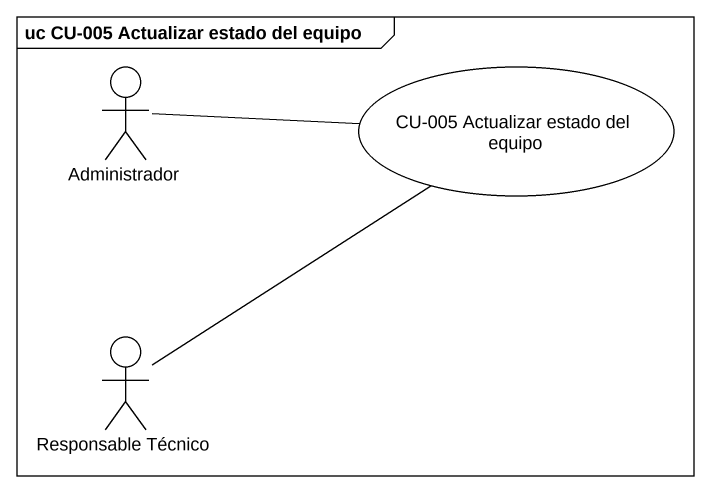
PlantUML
@startuml
mainframe uc CU-005 Actualizar estado del equipo
actor Administrador
usecase "CU-005 Actualizar estado del equipo" as CU_005_Actualizar_estado
actor "Responsable Técnico" as Responsable_Técnico
CU_005_Actualizar_estado -left- Administrador
CU_005_Actualizar_estado -- Responsable_Técnico
@enduml
